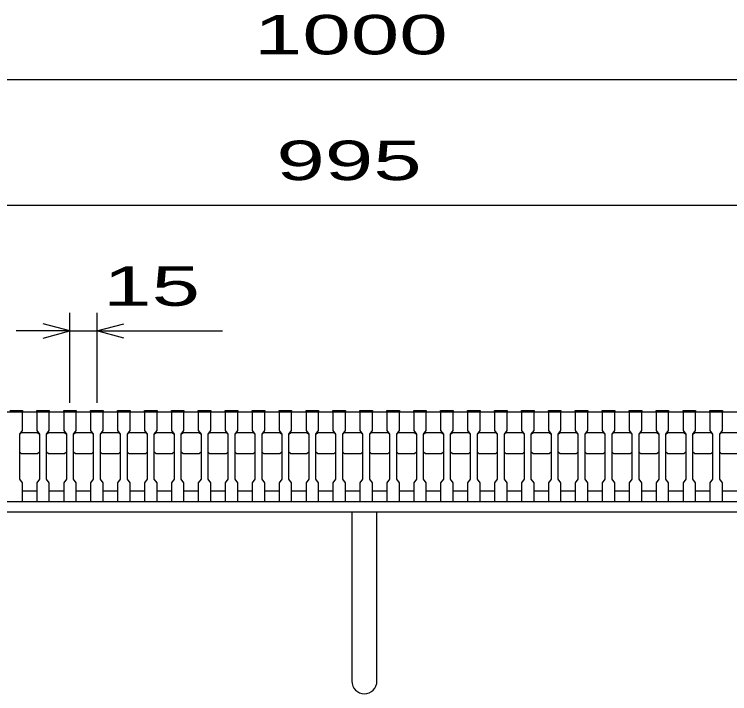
# Model space of a CAD drawing. Units: millimetres, scale not verified. Extents: x -1820 to 1736, y -1282 to 1048.
# Drawn here: x -1111.5 to -713, y -749.5 to -371.2 of the extents above; entities that cross this region are included whole.
import ezdxf
from ezdxf.enums import TextEntityAlignment as Align

# ---------------------------------------------------------------- set-up
doc = ezdxf.new("R2010")
doc.units = ezdxf.units.MM
doc.header["$LTSCALE"] = 10
for name, color, linetype, lineweight in [('16', 3, 'Continuous', 25), ('19', 6, 'Continuous', 25), ('22', 4, 'Continuous', 25)]:
    doc.layers.add(name, color=color, linetype=linetype, lineweight=lineweight)
doc.styles.add('ベクトル', font='')
doc.styles.get('ベクトル').set_extended_font_data('ベクトル')

msp = doc.modelspace()

# ---------------------------------------------------------------- linework, layer by layer
at = {"layer": '16'}
for p, q in [((-1414, -592.5), (-419, -592.5)), ((-1114, -591.8), (-1107, -591.8)), ((-1107, -592.5), (-1114, -592.5)), ((-1107, -591.8), (-1107, -592.5)), ((-1107, -603), (-1107, -592.5)), ((-1099, -592.5), (-1099, -591.8)), ((-1099, -591.8), (-1092, -591.8)), ((-1099, -592.5), (-1099, -603)), ((-1092, -592.5), (-1099, -592.5)), ((-1092, -591.8), (-1092, -592.5)), ((-1092, -603), (-1092, -592.5)), ((-1084, -592.5), (-1084, -591.8)), ((-1084, -591.8), (-1077, -591.8)), ((-1084, -592.5), (-1084, -603)), ((-1077, -592.5), (-1084, -592.5)), ((-1077, -591.8), (-1077, -592.5)), ((-1077, -603), (-1077, -592.5)), ((-1069, -592.5), (-1069, -591.8)), ((-1069, -591.8), (-1062, -591.8)), ((-1069, -592.5), (-1069, -603)), ((-1062, -592.5), (-1069, -592.5)), ((-1062, -591.8), (-1062, -592.5)), ((-1062, -603), (-1062, -592.5)), ((-1054, -592.5), (-1054, -591.8)), ((-1054, -591.8), (-1047, -591.8)), ((-1054, -592.5), (-1054, -603)), ((-1047, -592.5), (-1054, -592.5)), ((-1047, -591.8), (-1047, -592.5)), ((-1047, -603), (-1047, -592.5)), ((-1039, -592.5), (-1039, -591.8)), ((-1039, -591.8), (-1032, -591.8)), ((-1039, -592.5), (-1039, -603)), ((-1032, -592.5), (-1039, -592.5)), ((-1032, -591.8), (-1032, -592.5)), ((-1032, -603), (-1032, -592.5)), ((-1024, -592.5), (-1024, -591.8)), ((-1024, -591.8), (-1017, -591.8)), ((-1024, -592.5), (-1024, -603)), ((-1017, -592.5), (-1024, -592.5)), ((-1017, -591.8), (-1017, -592.5)), ((-1017, -603), (-1017, -592.5)), ((-1009, -592.5), (-1009, -591.8)), ((-1009, -591.8), (-1002, -591.8)), ((-1009, -592.5), (-1009, -603)), ((-1002, -592.5), (-1009, -592.5)), ((-1002, -591.8), (-1002, -592.5)), ((-1002, -603), (-1002, -592.5)), ((-994, -592.5), (-994, -591.8)), ((-994, -591.8), (-987, -591.8)), ((-994, -592.5), (-994, -603)), ((-987, -592.5), (-994, -592.5)), ((-987, -591.8), (-987, -592.5)), ((-987, -603), (-987, -592.5)), ((-979, -592.5), (-979, -591.8)), ((-979, -591.8), (-972, -591.8)), ((-979, -592.5), (-979, -603)), ((-972, -592.5), (-979, -592.5)), ((-972, -591.8), (-972, -592.5)), ((-972, -603), (-972, -592.5)), ((-964, -592.5), (-964, -591.8)), ((-964, -591.8), (-957, -591.8)), ((-964, -592.5), (-964, -603)), ((-957, -592.5), (-964, -592.5)), ((-957, -591.8), (-957, -592.5)), ((-957, -603), (-957, -592.5)), ((-949, -592.5), (-949, -591.8)), ((-949, -591.8), (-942, -591.8)), ((-949, -592.5), (-949, -603)), ((-942, -592.5), (-949, -592.5)), ((-942, -591.8), (-942, -592.5)), ((-942, -603), (-942, -592.5)), ((-934, -592.5), (-934, -591.8)), ((-934, -591.8), (-927, -591.8)), ((-934, -592.5), (-934, -603)), ((-927, -592.5), (-934, -592.5)), ((-927, -591.8), (-927, -592.5)), ((-927, -603), (-927, -592.5)), ((-919, -592.5), (-919, -591.8)), ((-919, -591.8), (-912, -591.8)), ((-919, -592.5), (-919, -603)), ((-912, -592.5), (-919, -592.5)), ((-912, -591.8), (-912, -592.5)), ((-912, -603), (-912, -592.5)), ((-904, -592.5), (-904, -591.8)), ((-904, -591.8), (-897, -591.8)), ((-904, -592.5), (-904, -603)), ((-897, -592.5), (-904, -592.5)), ((-897, -591.8), (-897, -592.5)), ((-897, -603), (-897, -592.5)), ((-889, -592.5), (-889, -591.8)), ((-889, -591.8), (-882, -591.8)), ((-889, -592.5), (-889, -603)), ((-882, -592.5), (-889, -592.5)), ((-882, -591.8), (-882, -592.5)), ((-882, -603), (-882, -592.5)), ((-874, -592.5), (-874, -591.8)), ((-874, -591.8), (-867, -591.8)), ((-874, -592.5), (-874, -603)), ((-867, -592.5), (-874, -592.5)), ((-867, -591.8), (-867, -592.5)), ((-867, -603), (-867, -592.5)), ((-859, -592.5), (-859, -591.8)), ((-859, -591.8), (-852, -591.8)), ((-859, -592.5), (-859, -603)), ((-852, -592.5), (-859, -592.5)), ((-852, -591.8), (-852, -592.5)), ((-852, -603), (-852, -592.5)), ((-844, -592.5), (-844, -591.8)), ((-844, -591.8), (-837, -591.8)), ((-844, -592.5), (-844, -603)), ((-837, -592.5), (-844, -592.5)), ((-837, -591.8), (-837, -592.5)), ((-837, -603), (-837, -592.5)), ((-829, -592.5), (-829, -591.8)), ((-829, -591.8), (-822, -591.8)), ((-829, -592.5), (-829, -603)), ((-822, -592.5), (-829, -592.5)), ((-822, -591.8), (-822, -592.5)), ((-822, -603), (-822, -592.5)), ((-814, -592.5), (-814, -591.8)), ((-814, -591.8), (-807, -591.8)), ((-814, -592.5), (-814, -603)), ((-807, -592.5), (-814, -592.5)), ((-807, -591.8), (-807, -592.5)), ((-807, -603), (-807, -592.5)), ((-799, -592.5), (-799, -591.8)), ((-799, -591.8), (-792, -591.8)), ((-799, -592.5), (-799, -603)), ((-792, -592.5), (-799, -592.5)), ((-792, -591.8), (-792, -592.5)), ((-792, -603), (-792, -592.5)), ((-784, -592.5), (-784, -591.8)), ((-784, -591.8), (-777, -591.8)), ((-784, -592.5), (-784, -603)), ((-777, -592.5), (-784, -592.5)), ((-777, -591.8), (-777, -592.5)), ((-777, -603), (-777, -592.5)), ((-769, -592.5), (-769, -591.8)), ((-769, -591.8), (-762, -591.8)), ((-769, -592.5), (-769, -603)), ((-762, -592.5), (-769, -592.5)), ((-762, -591.8), (-762, -592.5)), ((-762, -603), (-762, -592.5)), ((-754, -592.5), (-754, -591.8)), ((-754, -591.8), (-747, -591.8)), ((-754, -592.5), (-754, -603)), ((-747, -592.5), (-754, -592.5)), ((-747, -591.8), (-747, -592.5)), ((-747, -603), (-747, -592.5)), ((-739, -592.5), (-739, -591.8)), ((-739, -591.8), (-732, -591.8)), ((-739, -592.5), (-739, -603)), ((-732, -592.5), (-739, -592.5)), ((-732, -591.8), (-732, -592.5)), ((-732, -603), (-732, -592.5)), ((-724, -592.5), (-724, -591.8)), ((-724, -591.8), (-717, -591.8)), ((-724, -592.5), (-724, -603)), ((-717, -592.5), (-724, -592.5)), ((-717, -591.8), (-717, -592.5)), ((-717, -603), (-717, -592.5)), ((-1108.5, -605), (-1107, -603)), ((-1108.5, -605), (-1107.5, -604)), ((-1108.5, -630), (-1108.5, -605)), ((-1107.5, -604), (-1098.5, -604)), ((-1099, -603), (-1097.5, -605)), ((-1098.5, -604), (-1097.5, -605)), ((-1097.5, -605), (-1097.5, -630)), ((-1093.5, -605), (-1092, -603)), ((-1093.5, -605), (-1092.5, -604)), ((-1093.5, -630), (-1093.5, -605)), ((-1092.5, -604), (-1083.5, -604)), ((-1084, -603), (-1082.5, -605)), ((-1083.5, -604), (-1082.5, -605)), ((-1082.5, -605), (-1082.5, -630)), ((-1078.5, -605), (-1077, -603)), ((-1078.5, -605), (-1077.5, -604)), ((-1078.5, -630), (-1078.5, -605)), ((-1077.5, -604), (-1068.5, -604)), ((-1069, -603), (-1067.5, -605)), ((-1068.5, -604), (-1067.5, -605)), ((-1067.5, -605), (-1067.5, -630)), ((-1063.5, -605), (-1062, -603)), ((-1063.5, -605), (-1062.5, -604)), ((-1063.5, -630), (-1063.5, -605)), ((-1062.5, -604), (-1053.5, -604)), ((-1054, -603), (-1052.5, -605)), ((-1053.5, -604), (-1052.5, -605)), ((-1052.5, -605), (-1052.5, -630)), ((-1048.5, -605), (-1047, -603)), ((-1048.5, -605), (-1047.5, -604)), ((-1048.5, -630), (-1048.5, -605)), ((-1047.5, -604), (-1038.5, -604)), ((-1039, -603), (-1037.5, -605)), ((-1038.5, -604), (-1037.5, -605)), ((-1037.5, -605), (-1037.5, -630)), ((-1033.5, -605), (-1032, -603)), ((-1033.5, -605), (-1032.5, -604)), ((-1033.5, -630), (-1033.5, -605)), ((-1032.5, -604), (-1023.5, -604)), ((-1024, -603), (-1022.5, -605)), ((-1023.5, -604), (-1022.5, -605)), ((-1022.5, -605), (-1022.5, -630)), ((-1018.5, -605), (-1017, -603)), ((-1018.5, -605), (-1017.5, -604)), ((-1018.5, -630), (-1018.5, -605)), ((-1017.5, -604), (-1008.5, -604)), ((-1009, -603), (-1007.5, -605)), ((-1008.5, -604), (-1007.5, -605)), ((-1007.5, -605), (-1007.5, -630)), ((-1003.5, -605), (-1002, -603)), ((-1003.5, -605), (-1002.5, -604)), ((-1003.5, -630), (-1003.5, -605)), ((-1002.5, -604), (-993.5, -604)), ((-994, -603), (-992.5, -605)), ((-993.5, -604), (-992.5, -605)), ((-992.5, -605), (-992.5, -630)), ((-988.5, -605), (-987, -603)), ((-988.5, -605), (-987.5, -604)), ((-988.5, -630), (-988.5, -605)), ((-987.5, -604), (-978.5, -604)), ((-979, -603), (-977.5, -605)), ((-978.5, -604), (-977.5, -605)), ((-977.5, -605), (-977.5, -630)), ((-973.5, -605), (-972, -603)), ((-973.5, -605), (-972.5, -604)), ((-973.5, -630), (-973.5, -605)), ((-972.5, -604), (-963.5, -604)), ((-964, -603), (-962.5, -605)), ((-963.5, -604), (-962.5, -605)), ((-962.5, -605), (-962.5, -630)), ((-958.5, -605), (-957, -603)), ((-958.5, -605), (-957.5, -604)), ((-958.5, -630), (-958.5, -605)), ((-957.5, -604), (-948.5, -604)), ((-949, -603), (-947.5, -605)), ((-948.5, -604), (-947.5, -605)), ((-947.5, -605), (-947.5, -630)), ((-943.5, -605), (-942, -603)), ((-943.5, -605), (-942.5, -604)), ((-943.5, -630), (-943.5, -605)), ((-942.5, -604), (-933.5, -604)), ((-934, -603), (-932.5, -605)), ((-933.5, -604), (-932.5, -605)), ((-932.5, -605), (-932.5, -630)), ((-928.5, -605), (-927, -603)), ((-928.5, -605), (-927.5, -604)), ((-928.5, -630), (-928.5, -605)), ((-927.5, -604), (-918.5, -604)), ((-919, -603), (-917.5, -605)), ((-918.5, -604), (-917.5, -605)), ((-917.5, -605), (-917.5, -630)), ((-913.5, -605), (-912, -603)), ((-913.5, -605), (-912.5, -604)), ((-913.5, -630), (-913.5, -605)), ((-912.5, -604), (-903.5, -604)), ((-904, -603), (-902.5, -605)), ((-903.5, -604), (-902.5, -605)), ((-902.5, -605), (-902.5, -630)), ((-898.5, -605), (-897, -603)), ((-898.5, -605), (-897.5, -604)), ((-898.5, -630), (-898.5, -605)), ((-897.5, -604), (-888.5, -604)), ((-889, -603), (-887.5, -605)), ((-888.5, -604), (-887.5, -605)), ((-887.5, -605), (-887.5, -630)), ((-883.5, -605), (-882, -603)), ((-883.5, -605), (-882.5, -604)), ((-883.5, -630), (-883.5, -605)), ((-882.5, -604), (-873.5, -604)), ((-874, -603), (-872.5, -605)), ((-873.5, -604), (-872.5, -605)), ((-872.5, -605), (-872.5, -630)), ((-868.5, -605), (-867, -603)), ((-868.5, -605), (-867.5, -604)), ((-868.5, -630), (-868.5, -605)), ((-867.5, -604), (-858.5, -604)), ((-859, -603), (-857.5, -605)), ((-858.5, -604), (-857.5, -605)), ((-857.5, -605), (-857.5, -630)), ((-853.5, -605), (-852, -603)), ((-853.5, -605), (-852.5, -604)), ((-853.5, -630), (-853.5, -605)), ((-852.5, -604), (-843.5, -604)), ((-844, -603), (-842.5, -605)), ((-843.5, -604), (-842.5, -605)), ((-842.5, -605), (-842.5, -630)), ((-838.5, -605), (-837, -603)), ((-838.5, -605), (-837.5, -604)), ((-838.5, -630), (-838.5, -605)), ((-837.5, -604), (-828.5, -604)), ((-829, -603), (-827.5, -605)), ((-828.5, -604), (-827.5, -605)), ((-827.5, -605), (-827.5, -630)), ((-823.5, -605), (-822, -603)), ((-823.5, -605), (-822.5, -604)), ((-823.5, -630), (-823.5, -605)), ((-822.5, -604), (-813.5, -604)), ((-814, -603), (-812.5, -605)), ((-813.5, -604), (-812.5, -605)), ((-812.5, -605), (-812.5, -630)), ((-808.5, -605), (-807, -603)), ((-808.5, -605), (-807.5, -604)), ((-808.5, -630), (-808.5, -605)), ((-807.5, -604), (-798.5, -604)), ((-799, -603), (-797.5, -605)), ((-798.5, -604), (-797.5, -605)), ((-797.5, -605), (-797.5, -630)), ((-793.5, -605), (-792, -603)), ((-793.5, -605), (-792.5, -604)), ((-793.5, -630), (-793.5, -605)), ((-792.5, -604), (-783.5, -604)), ((-784, -603), (-782.5, -605)), ((-783.5, -604), (-782.5, -605)), ((-782.5, -605), (-782.5, -630)), ((-778.5, -605), (-777, -603)), ((-778.5, -605), (-777.5, -604)), ((-778.5, -630), (-778.5, -605)), ((-777.5, -604), (-768.5, -604)), ((-769, -603), (-767.5, -605)), ((-768.5, -604), (-767.5, -605)), ((-767.5, -605), (-767.5, -630)), ((-763.5, -605), (-762, -603)), ((-763.5, -605), (-762.5, -604)), ((-763.5, -630), (-763.5, -605)), ((-762.5, -604), (-753.5, -604)), ((-754, -603), (-752.5, -605)), ((-753.5, -604), (-752.5, -605)), ((-752.5, -605), (-752.5, -630)), ((-748.5, -605), (-747, -603)), ((-748.5, -605), (-747.5, -604)), ((-748.5, -630), (-748.5, -605)), ((-747.5, -604), (-738.5, -604)), ((-739, -603), (-737.5, -605)), ((-738.5, -604), (-737.5, -605)), ((-737.5, -605), (-737.5, -630)), ((-733.5, -605), (-732, -603)), ((-733.5, -605), (-732.5, -604)), ((-733.5, -630), (-733.5, -605)), ((-732.5, -604), (-723.5, -604)), ((-724, -603), (-722.5, -605)), ((-723.5, -604), (-722.5, -605)), ((-722.5, -605), (-722.5, -630)), ((-718.5, -605), (-717, -603)), ((-718.5, -605), (-717.5, -604)), ((-718.5, -630), (-718.5, -605)), ((-717.5, -604), (-708.5, -604)), ((-1107.5, -616), (-1108.5, -615)), ((-1098.5, -616), (-1107.5, -616)), ((-1097.5, -615), (-1098.5, -616)), ((-1092.5, -616), (-1093.5, -615)), ((-1083.5, -616), (-1092.5, -616)), ((-1082.5, -615), (-1083.5, -616)), ((-1077.5, -616), (-1078.5, -615)), ((-1068.5, -616), (-1077.5, -616)), ((-1067.5, -615), (-1068.5, -616)), ((-1062.5, -616), (-1063.5, -615)), ((-1053.5, -616), (-1062.5, -616)), ((-1052.5, -615), (-1053.5, -616)), ((-1047.5, -616), (-1048.5, -615)), ((-1038.5, -616), (-1047.5, -616)), ((-1037.5, -615), (-1038.5, -616)), ((-1032.5, -616), (-1033.5, -615)), ((-1023.5, -616), (-1032.5, -616)), ((-1022.5, -615), (-1023.5, -616)), ((-1017.5, -616), (-1018.5, -615)), ((-1008.5, -616), (-1017.5, -616)), ((-1007.5, -615), (-1008.5, -616)), ((-1002.5, -616), (-1003.5, -615)), ((-993.5, -616), (-1002.5, -616)), ((-992.5, -615), (-993.5, -616)), ((-987.5, -616), (-988.5, -615)), ((-978.5, -616), (-987.5, -616)), ((-977.5, -615), (-978.5, -616)), ((-972.5, -616), (-973.5, -615)), ((-963.5, -616), (-972.5, -616)), ((-962.5, -615), (-963.5, -616)), ((-957.5, -616), (-958.5, -615)), ((-948.5, -616), (-957.5, -616)), ((-947.5, -615), (-948.5, -616)), ((-942.5, -616), (-943.5, -615)), ((-933.5, -616), (-942.5, -616)), ((-932.5, -615), (-933.5, -616)), ((-927.5, -616), (-928.5, -615)), ((-918.5, -616), (-927.5, -616)), ((-917.5, -615), (-918.5, -616)), ((-912.5, -616), (-913.5, -615)), ((-903.5, -616), (-912.5, -616)), ((-902.5, -615), (-903.5, -616)), ((-897.5, -616), (-898.5, -615)), ((-888.5, -616), (-897.5, -616)), ((-887.5, -615), (-888.5, -616)), ((-882.5, -616), (-883.5, -615)), ((-873.5, -616), (-882.5, -616)), ((-872.5, -615), (-873.5, -616)), ((-867.5, -616), (-868.5, -615)), ((-858.5, -616), (-867.5, -616)), ((-857.5, -615), (-858.5, -616)), ((-852.5, -616), (-853.5, -615)), ((-843.5, -616), (-852.5, -616)), ((-842.5, -615), (-843.5, -616)), ((-837.5, -616), (-838.5, -615)), ((-828.5, -616), (-837.5, -616)), ((-827.5, -615), (-828.5, -616)), ((-822.5, -616), (-823.5, -615)), ((-813.5, -616), (-822.5, -616)), ((-812.5, -615), (-813.5, -616)), ((-807.5, -616), (-808.5, -615)), ((-798.5, -616), (-807.5, -616)), ((-797.5, -615), (-798.5, -616)), ((-792.5, -616), (-793.5, -615)), ((-783.5, -616), (-792.5, -616)), ((-782.5, -615), (-783.5, -616)), ((-777.5, -616), (-778.5, -615)), ((-768.5, -616), (-777.5, -616)), ((-767.5, -615), (-768.5, -616)), ((-762.5, -616), (-763.5, -615)), ((-753.5, -616), (-762.5, -616)), ((-752.5, -615), (-753.5, -616)), ((-747.5, -616), (-748.5, -615)), ((-738.5, -616), (-747.5, -616)), ((-737.5, -615), (-738.5, -616)), ((-732.5, -616), (-733.5, -615)), ((-723.5, -616), (-732.5, -616)), ((-722.5, -615), (-723.5, -616)), ((-717.5, -616), (-718.5, -615)), ((-708.5, -616), (-717.5, -616)), ((-1107, -632), (-1108.5, -630)), ((-1107, -642.5), (-1107, -632)), ((-1097.5, -630), (-1099, -632)), ((-1099, -632), (-1099, -642.5)), ((-1092, -632), (-1093.5, -630)), ((-1092, -642.5), (-1092, -632)), ((-1082.5, -630), (-1084, -632)), ((-1084, -632), (-1084, -642.5)), ((-1077, -632), (-1078.5, -630)), ((-1077, -642.5), (-1077, -632)), ((-1067.5, -630), (-1069, -632)), ((-1069, -632), (-1069, -642.5)), ((-1062, -632), (-1063.5, -630)), ((-1062, -642.5), (-1062, -632)), ((-1052.5, -630), (-1054, -632)), ((-1054, -632), (-1054, -642.5)), ((-1047, -632), (-1048.5, -630)), ((-1047, -642.5), (-1047, -632)), ((-1037.5, -630), (-1039, -632)), ((-1039, -632), (-1039, -642.5)), ((-1032, -632), (-1033.5, -630)), ((-1032, -642.5), (-1032, -632)), ((-1022.5, -630), (-1024, -632)), ((-1024, -632), (-1024, -642.5)), ((-1017, -632), (-1018.5, -630)), ((-1017, -642.5), (-1017, -632)), ((-1007.5, -630), (-1009, -632)), ((-1009, -632), (-1009, -642.5)), ((-1002, -632), (-1003.5, -630)), ((-1002, -642.5), (-1002, -632)), ((-992.5, -630), (-994, -632)), ((-994, -632), (-994, -642.5)), ((-987, -632), (-988.5, -630)), ((-987, -642.5), (-987, -632)), ((-977.5, -630), (-979, -632)), ((-979, -632), (-979, -642.5)), ((-972, -632), (-973.5, -630)), ((-972, -642.5), (-972, -632)), ((-962.5, -630), (-964, -632)), ((-964, -632), (-964, -642.5)), ((-957, -632), (-958.5, -630)), ((-957, -642.5), (-957, -632)), ((-947.5, -630), (-949, -632)), ((-949, -632), (-949, -642.5)), ((-942, -632), (-943.5, -630)), ((-942, -642.5), (-942, -632)), ((-932.5, -630), (-934, -632)), ((-934, -632), (-934, -642.5)), ((-927, -632), (-928.5, -630)), ((-927, -642.5), (-927, -632)), ((-917.5, -630), (-919, -632)), ((-919, -632), (-919, -642.5)), ((-912, -632), (-913.5, -630)), ((-912, -642.5), (-912, -632)), ((-902.5, -630), (-904, -632)), ((-904, -632), (-904, -642.5)), ((-897, -632), (-898.5, -630)), ((-897, -642.5), (-897, -632)), ((-887.5, -630), (-889, -632)), ((-889, -632), (-889, -642.5)), ((-882, -632), (-883.5, -630)), ((-882, -642.5), (-882, -632)), ((-872.5, -630), (-874, -632)), ((-874, -632), (-874, -642.5)), ((-867, -632), (-868.5, -630)), ((-867, -642.5), (-867, -632)), ((-857.5, -630), (-859, -632)), ((-859, -632), (-859, -642.5)), ((-852, -632), (-853.5, -630)), ((-852, -642.5), (-852, -632)), ((-842.5, -630), (-844, -632)), ((-844, -632), (-844, -642.5)), ((-837, -632), (-838.5, -630)), ((-837, -642.5), (-837, -632)), ((-827.5, -630), (-829, -632)), ((-829, -632), (-829, -642.5)), ((-822, -632), (-823.5, -630)), ((-822, -642.5), (-822, -632)), ((-812.5, -630), (-814, -632)), ((-814, -632), (-814, -642.5)), ((-807, -632), (-808.5, -630)), ((-807, -642.5), (-807, -632)), ((-797.5, -630), (-799, -632)), ((-799, -632), (-799, -642.5)), ((-792, -632), (-793.5, -630)), ((-792, -642.5), (-792, -632)), ((-782.5, -630), (-784, -632)), ((-784, -632), (-784, -642.5)), ((-777, -632), (-778.5, -630)), ((-777, -642.5), (-777, -632)), ((-767.5, -630), (-769, -632)), ((-769, -632), (-769, -642.5)), ((-762, -632), (-763.5, -630)), ((-762, -642.5), (-762, -632)), ((-752.5, -630), (-754, -632)), ((-754, -632), (-754, -642.5)), ((-747, -632), (-748.5, -630)), ((-747, -642.5), (-747, -632)), ((-737.5, -630), (-739, -632)), ((-739, -632), (-739, -642.5)), ((-732, -632), (-733.5, -630)), ((-732, -642.5), (-732, -632)), ((-722.5, -630), (-724, -632)), ((-724, -632), (-724, -642.5)), ((-717, -632), (-718.5, -630)), ((-717, -642.5), (-717, -632)), ((-1107, -636.5), (-1099, -636.5)), ((-1092, -636.5), (-1084, -636.5)), ((-1077, -636.5), (-1069, -636.5)), ((-1062, -636.5), (-1054, -636.5)), ((-1047, -636.5), (-1039, -636.5)), ((-1032, -636.5), (-1024, -636.5)), ((-1017, -636.5), (-1009, -636.5)), ((-1002, -636.5), (-994, -636.5)), ((-987, -636.5), (-979, -636.5)), ((-972, -636.5), (-964, -636.5)), ((-957, -636.5), (-949, -636.5)), ((-942, -636.5), (-934, -636.5)), ((-927, -636.5), (-919, -636.5)), ((-912, -636.5), (-904, -636.5)), ((-897, -636.5), (-889, -636.5)), ((-882, -636.5), (-874, -636.5)), ((-867, -636.5), (-859, -636.5)), ((-852, -636.5), (-844, -636.5)), ((-837, -636.5), (-829, -636.5)), ((-822, -636.5), (-814, -636.5)), ((-807, -636.5), (-799, -636.5)), ((-792, -636.5), (-784, -636.5)), ((-777, -636.5), (-769, -636.5)), ((-762, -636.5), (-754, -636.5)), ((-747, -636.5), (-739, -636.5)), ((-732, -636.5), (-724, -636.5)), ((-717, -636.5), (-709, -636.5)), ((-1114, -642.5), (-1107, -642.5)), ((-1099, -642.5), (-1092, -642.5)), ((-1084, -642.5), (-1077, -642.5)), ((-1069, -642.5), (-1062, -642.5)), ((-1054, -642.5), (-1047, -642.5)), ((-1039, -642.5), (-1032, -642.5)), ((-1024, -642.5), (-1017, -642.5)), ((-1009, -642.5), (-1002, -642.5)), ((-994, -642.5), (-987, -642.5)), ((-979, -642.5), (-972, -642.5)), ((-964, -642.5), (-957, -642.5)), ((-949, -642.5), (-942, -642.5)), ((-934, -642.5), (-927, -642.5)), ((-919, -642.5), (-912, -642.5)), ((-904, -642.5), (-897, -642.5)), ((-889, -642.5), (-882, -642.5)), ((-874, -642.5), (-867, -642.5)), ((-859, -642.5), (-852, -642.5)), ((-844, -642.5), (-837, -642.5)), ((-829, -642.5), (-822, -642.5)), ((-814, -642.5), (-807, -642.5)), ((-799, -642.5), (-792, -642.5)), ((-784, -642.5), (-777, -642.5)), ((-769, -642.5), (-762, -642.5)), ((-754, -642.5), (-747, -642.5)), ((-739, -642.5), (-732, -642.5)), ((-724, -642.5), (-717, -642.5))]:
    msp.add_line(p, q, dxfattribs=at)
at = {"layer": '19'}
for p, q in [((-1416.5, -642.5), (-416.5, -642.5)), ((-416.5, -648.5), (-1416.5, -648.5)), ((-923.5, -648.5), (-923.5, -742.5)), ((-909.5, -742.5), (-909.5, -648.5))]:
    msp.add_line(p, q, dxfattribs=at)
msp.add_arc((-916.5, -742.5), 7, 180, 0, dxfattribs=at)
at = {"layer": '22'}
for p, q in [((-1416.5, -407.5), (-416.5, -407.5)), ((-1414, -477.5), (-419, -477.5)), ((-1080.5, -587.5), (-1080.5, -537.5)), ((-1065.5, -537.5), (-1065.5, -587.5)), ((-1080.5, -547.5), (-1095.5, -543.5)), ((-1065.5, -547.5), (-1050.5, -543.5)), ((-1080.5, -547.5), (-1110.5, -547.5)), ((-1095.5, -551.5), (-1080.5, -547.5)), ((-1080.5, -547.5), (-1065.5, -547.5)), ((-1050.5, -551.5), (-1065.5, -547.5)), ((-1065.5, -547.5), (-995.5, -547.5))]:
    msp.add_line(p, q, dxfattribs=at)

# ---------------------------------------------------------------- texts
at = {"layer": '22', "color": 2, "style": 'ベクトル', "width": 1.65}
for s, p in [(' 1000 ', (-991.5, -382.5)), (' 995 ', (-979, -452.5)), (' 15 ', (-1075.5, -522.5))]:
    msp.add_text(s, height=21.99, dxfattribs=at).set_placement(p, align=Align.MIDDLE_LEFT)

doc.saveas('drawing.dxf')
